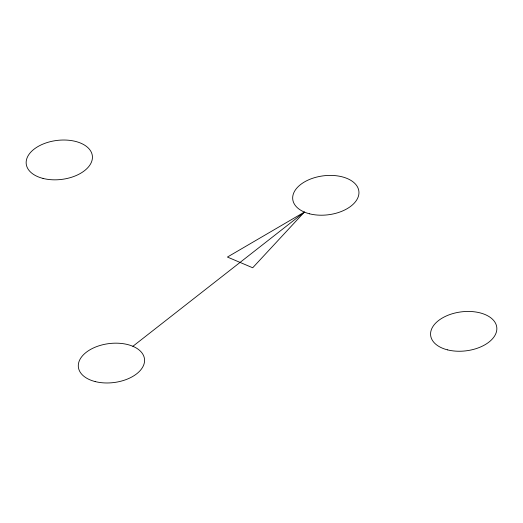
<?xml version="1.0" encoding="UTF-8"?>
<svg xmlns="http://www.w3.org/2000/svg" width="523" height="523" viewBox="0 0 523 523"><rect width="100%" height="100%" fill="white"/><g stroke="black" fill="none" stroke-linecap="round" stroke-linejoin="round"><path stroke-width="0.78" d="M304.373 212.083L252.701 267.769L227.427 257.055L304.373 212.083L132.875 346.298M309.544 213.809A33.309 19.626 -7.1 0 0 358.955 192.418A33.309 19.626 -7.1 0 0 308.936 179.696A33.309 19.626 -7.1 0 0 309.544 213.809M43.023 178.428A33.309 19.626 -7.1 0 0 92.434 157.037A33.309 19.626 -7.1 0 0 42.415 144.315A33.309 19.626 -7.1 0 0 43.023 178.428M447.44 349.848A33.309 19.626 -7.1 0 0 496.85 328.457A33.309 19.626 -7.1 0 0 446.832 315.735A33.309 19.626 -7.1 0 0 447.44 349.848M95.166 381.574A33.309 19.626 -7.1 0 0 144.577 360.184A33.309 19.626 -7.1 0 0 94.558 347.462A33.309 19.626 -7.1 0 0 95.166 381.574"/></g></svg>
